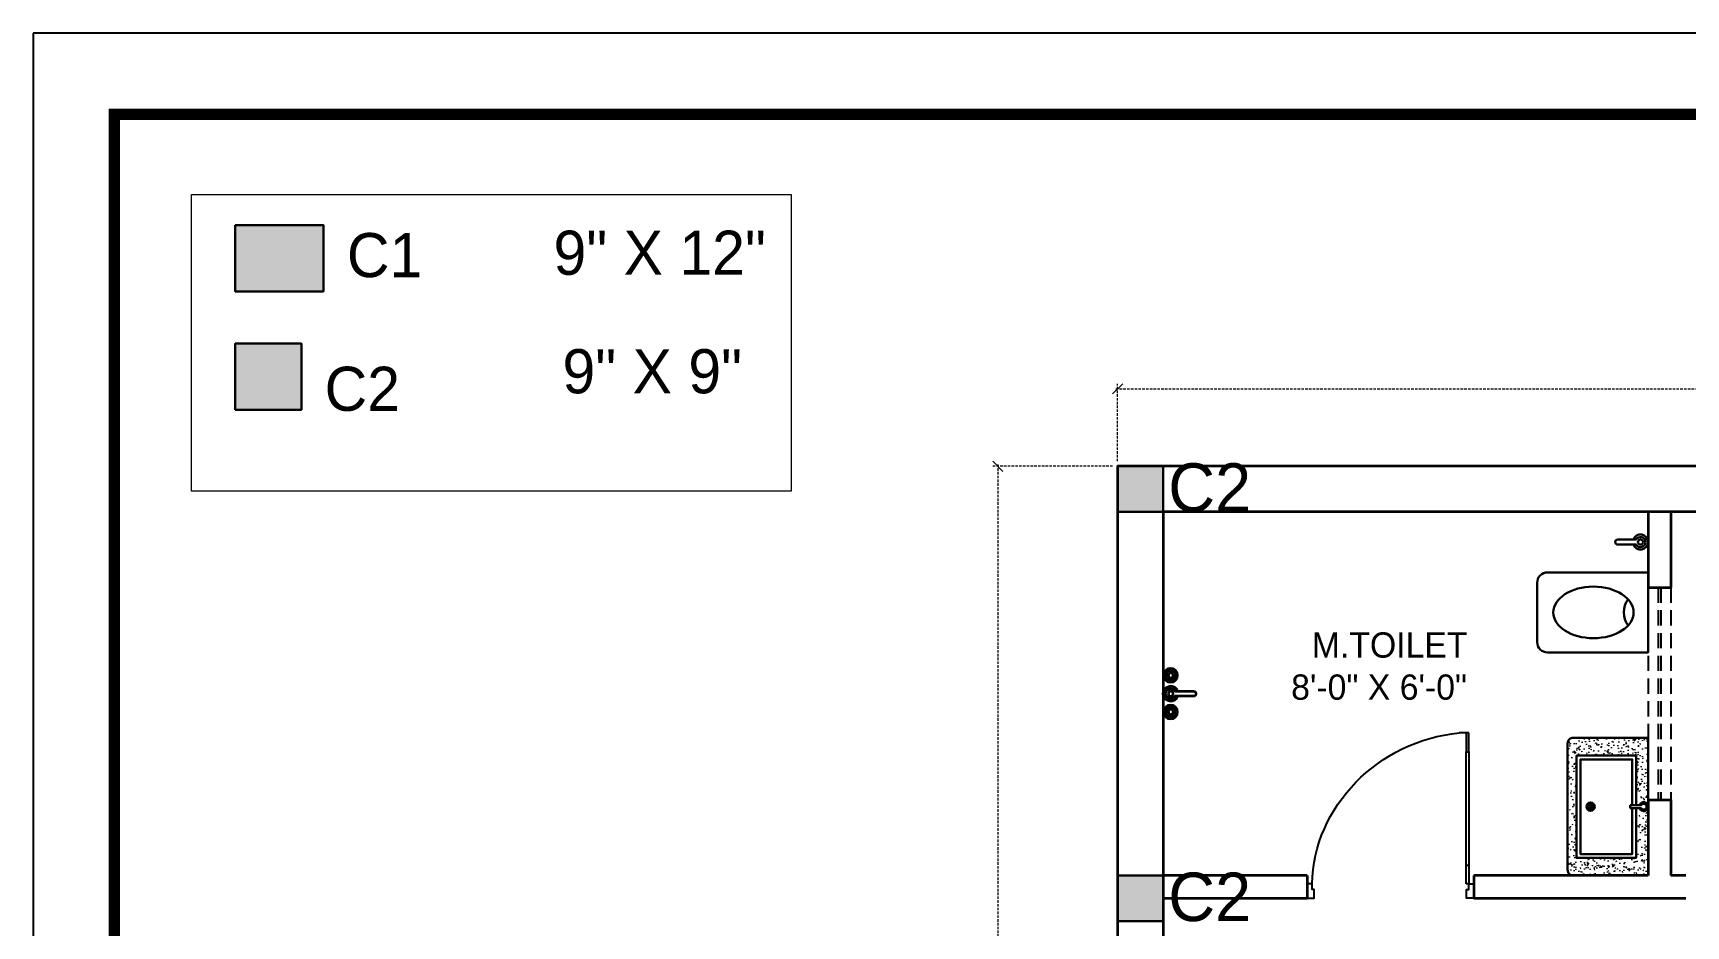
# Model space of a CAD drawing. Header units: millimetres. Extents: x -6808 to 215771, y -89660 to -16303.
# Drawn here: x 107905.4 to 108232.6, y -55606.2 to -55429.5 of the extents above; entities that cross this region are included whole.
import ezdxf

# ---------------------------------------------------------------- set-up
doc = ezdxf.new("R2010")
doc.units = ezdxf.units.MM
doc.header["$PDMODE"] = 35
for name, pattern in [('ACAD_ISO10W100', [18, 12, -3, 0, -3]), ('DASHED', [0.75, 0.5, -0.25]), ('DASHED2', [0.375, 0.25, -0.125])]:
    doc.linetypes.add(name, pattern=pattern)
doc.layers.get('0').update_dxf_attribs({"color": 8})
doc.layers.add('AR.furniture', color=7, linetype='Continuous', lineweight=35, true_color=0x009e9e)
doc.layers.add('furniture layout', color=7, linetype='Continuous', lineweight=25, true_color=0x006161)
for name, color, linetype, lineweight in [('col.center', 5, 'ACAD_ISO10W100', 15), ('column', 5, 'Continuous', 30), ('dim2', 6, 'Continuous', 20), ('plaster line', 150, 'DASHED2', 30), ('text', 7, 'Continuous', 25), ('wall', 7, 'Continuous', 35)]:
    doc.layers.add(name, color=color, linetype=linetype, lineweight=lineweight)
for name, color, linetype in [('FORMAT', 7, 'Continuous'), ('NET 01', 8, 'Continuous'), ('WIN', 5, 'Continuous')]:
    doc.layers.add(name, color=color, linetype=linetype)
doc.styles.add('cdim', font='arial.ttf')
doc.styles.add('SAJ', font='eurr____.ttf')
doc.dimstyles.new('SAJ', dxfattribs={"dimtxt": 5, "dimasz": 2, "dimexe": 1, "dimexo": 1, "dimgap": 0.09375, "dimtad": 0, "dimdec": 1, "dimzin": 0, "dimdsep": 46, "dimlunit": 4, "dimtxsty": 'SAJ', "dimblk": 'OBLIQUE', "dimcen": 0.125, "dimdle": 0.375, "dimadec": 0, "dimazin": 0, "dimtfac": 1, "dimtdec": 1, "dimtofl": 0, "dimtmove": 0, "dimatfit": 3, "dimldrblk": 'OBLIQUE', "dimfxl": 1, "dimtolj": 1, "dimtzin": 0, "dimlwd": 5, "dimlwe": 5, "dimarcsym": 1})

# ---------------------------------------------------------------- blocks, each defined once
blk = doc.blocks.new('QEWFWE')
at = {"layer": 'NET 01'}
for p, q in [((238503.45, 15011.85), (238503.45, 15015.77)), ((238503.45, 15015.77), (238505.41, 15015.77)), ((238503.98, 15015.77), (238503.98, 15011.85)), ((238503.98, 15011.85), (238503.45, 15011.85)), ((238503.45, 15011.85), (238503.45, 14988.32)), ((238503.98, 14988.32), (238503.98, 15011.85)), ((238503.45, 14988.32), (238503.45, 14984.4)), ((238503.98, 14988.32), (238503.45, 14988.32)), ((238503.98, 14984.4), (238503.98, 14988.32)), ((238503.45, 14984.4), (238503.98, 14984.4))]:
    blk.add_line(p, q, dxfattribs=at)
for points in [[(238503.45, 14984.4), (238502.4, 14984.4), (238502.4, 14981.4), (238503.9, 14981.4), (238503.9, 14982.9), (238503.9, 14983.2), (238503.45, 14983.2)], [(238536.02, 14984.4), (238537.07, 14984.4), (238537.07, 14981.4), (238535.57, 14981.4), (238535.57, 14982.9), (238535.57, 14983.2), (238536.02, 14983.2)]]:
    blk.add_lwpolyline(points, close=True, dxfattribs=at)
blk.add_ellipse((238504.18, 14985.62), major_axis=(-29.27, 13.54), ratio=0.925766, start_param=-2.718612, end_param=-1.204625, dxfattribs=at)
blk = doc.blocks.new('A$C1B5F73BC')
at = {"layer": 'AR.furniture', "lineweight": 5, "ltscale": 2}
h = blk.add_hatch(dxfattribs=at)
h.set_pattern_fill('AR-CONC', color=256, scale=0.02, angle=270, style=0)
h.set_pattern_definition([(320, (-48146.4964, 23798.405), (-0.31878171, -3.64369338), [0.381, -4.191]), (265, (-48146.4964, 23798.405), (3.82113286, 0.70485652), [0.3048, -3.3528]), (10.451, (-48146.523, 23798.1015), (3.50233376, -2.93885003), [0.3238, -3.5618]), (316.1842, (-48145.4804, 23798.405), (-0.84084656, -5.4215808), [0.5715, -6.2865]), (6.6356, (-48145.5504, 23797.9533), (4.9485111, -4.7480847), [0.4857, -5.3427]), (261.184, (-48145.4804, 23798.405), (4.94850236, -4.7480921), [0.4572, -5.0292]), (291, (-48145.7344, 23797.897), (-2.04531037, -3.0322976), [0.381, -4.191]), (236, (-48145.7344, 23797.897), (3.68375932, -1.23604057), [0.3048, -3.3528]), (341.4514, (-48145.9048, 23797.6444), (1.63845715, -4.26832982), [0.3238, -3.5618]), (307.5, (-48146.4964, 23798.4051), (1.691100777, -0.061772065), [0, -3.31216, 0, -3.4036, 0, -3.3655]), (277.5, (-48146.4964, 23798.4051), (2.003611496, -1.33639325), [0, -1.94056, 0, -3.23596, 0, -1.2827]), (237.5, (-48146.4964, 23799.538), (-0.11457488, -2.711811903), [0, -1.27, 0, -3.9624, 0, -5.2578]), (227.5, (-48146.4964, 23800.046), (0.50852982, -2.96258363), [0, -1.651, 0, -2.63144, 0, -3.7338])])
h.paths.add_polyline_path([(31.36, -3.14), (31.36, -18.65), (4.66, -18.65), (4.66, -3.14), (17.6, -3.14), (17.6, -2.25, -0.843039), (17.99, 0), (0, 0), (0, -14), (0, -15), (0, -19.5, 0.414214), (1.5, -21), (34.48, -21, 0.414214), (35.98, -19.5), (35.98, -15), (35.98, -14), (35.98, 0), (17.99, 0, -0.843039), (18.38, -2.25), (18.38, -3.14)])
at = {"layer": 'AR.furniture', "lineweight": 30, "ltscale": 2}
for p, q in [((0, 0), (0, -14)), ((35.98, 0), (35.98, -14)), ((0, -14), (0, -14)), ((35.98, -14), (35.98, -14))]:
    blk.add_line(p, q, dxfattribs=at)
at = {"layer": 'AR.furniture', "lineweight": 30}
for p, q in [((17.6, -4.63), (17.6, -1.83)), ((18.38, -1.83), (18.38, -4.63)), ((17.6, -4.63), (18.38, -4.63)), ((16.91, -15.01), (19.07, -15.01)), ((17.99, -13.93), (17.99, -14.83))]:
    blk.add_line(p, q, dxfattribs=at)
at = {"layer": 'AR.furniture', "lineweight": 30, "ltscale": 2}
blk.add_lwpolyline([(35.98, 0), (0, 0)], dxfattribs=at)
at = {"layer": 'AR.furniture', "lineweight": 30}
for points in [[(17.6, -3.14), (4.66, -3.14), (4.66, -18.65), (31.36, -18.65), (31.36, -3.14), (18.38, -3.14)], [(17.6, -4.14), (5.66, -4.14), (5.66, -17.65), (30.36, -17.65), (30.36, -4.14), (18.38, -4.14)]]:
    blk.add_lwpolyline(points, dxfattribs=at)
at = {"layer": 'AR.furniture', "lineweight": 30, "ltscale": 2}
blk.add_lwpolyline([(0, -14), (0, -15), (0, -15), (0, -19.5, 0.414214), (1.5, -21), (34.48, -21, 0.414214), (35.98, -19.5), (35.98, -15), (35.98, -15), (35.98, -14)], format="xyb", dxfattribs=at)
at = {"layer": 'AR.furniture', "lineweight": 30}
for radius in [1.08, 0.691]:
    blk.add_circle((17.99, -15.01), radius, dxfattribs=at)
for radius, start, end in [(1.16, 289.6397, 250.3486), (0.772, 300.2446, 239.6569)]:
    blk.add_arc((17.99, -1.16), radius, start, end, dxfattribs=at)
blk = doc.blocks.new('W.C')
at = {"layer": 'AR.furniture', "lineweight": 30, "ltscale": 3}
blk.add_lwpolyline([(41572.37, -1963.34), (41572.37, -1947.5), (41552.47, -1947.5, 0.414214), (41550.43, -1949.54), (41550.43, -1961.3, 0.414214), (41552.47, -1963.34)], format="xyb", close=True, dxfattribs=at)
blk.add_arc((41572.2, -1955.42), 4.6, 145.5059, 214.4941, dxfattribs=at)
blk.add_ellipse((41561.56, -1955.42), major_axis=(7.96, 0), ratio=0.640617, dxfattribs=at)
blk = doc.blocks.new('A$C2ABB695D')
at = {"layer": 'AR.furniture', "lineweight": 30}
for p, q in [((4.14, 2), (0.5, 2)), ((0.5, 1), (4.14, 1))]:
    blk.add_line(p, q, dxfattribs=at)
blk.add_circle((5, 1.5), 0.5, dxfattribs=at)
for centre, radius, start, end in [((0.5, 1.5), 0.5, 90, 270), ((5, 1.5), 1.5, 199.6514, 160.3603), ((5, 1.5), 1, 210.3431, 149.7554)]:
    blk.add_arc(centre, radius, start, end, dxfattribs=at)
blk = doc.blocks.new('CVGDRF')
at = {"layer": 'AR.furniture'}
for p, q in [((91951.07, -21891.25), (91951.07, -21894.89)), ((91952.07, -21894.89), (91952.07, -21891.25)), ((91947.46, -21895.63), (91947.2, -21895.63)), ((91947.82, -21895.27), (91947.82, -21895)), ((91948.07, -21895.27), (91948.07, -21895)), ((91948.43, -21895.63), (91948.7, -21895.63)), ((91954.71, -21895.63), (91954.45, -21895.63)), ((91955.07, -21895.27), (91955.07, -21895)), ((91955.32, -21895.27), (91955.32, -21895)), ((91955.68, -21895.63), (91955.95, -21895.63)), ((91947.47, -21895.88), (91947.2, -21895.88)), ((91947.82, -21896.23), (91947.82, -21896.5)), ((91948.07, -21896.23), (91948.07, -21896.5)), ((91948.43, -21895.88), (91948.7, -21895.88)), ((91954.72, -21895.88), (91954.45, -21895.88)), ((91955.07, -21896.23), (91955.07, -21896.5)), ((91955.32, -21896.23), (91955.32, -21896.5)), ((91955.68, -21895.88), (91955.95, -21895.88))]:
    blk.add_line(p, q, dxfattribs=at)
for centre, radius in [((91947.95, -21895.75), 1.38), ((91946.95, -21895.75), 0.28), ((91947.95, -21895.75), 0.5), ((91947.95, -21894.75), 0.28), ((91948.95, -21895.75), 0.28), ((91951.57, -21895.75), 0.5), ((91955.2, -21895.75), 1.38), ((91954.2, -21895.75), 0.28), ((91955.2, -21895.75), 0.5), ((91955.2, -21894.75), 0.28), ((91956.2, -21895.75), 0.28), ((91947.95, -21896.75), 0.28), ((91955.2, -21896.75), 0.28)]:
    blk.add_circle(centre, radius, dxfattribs=at)
for centre, radius, start, end in [((91951.57, -21891.25), 0.5, 0, 180), ((91947.95, -21895.75), 1, 105.2407, 164.2093), ((91947.95, -21895.75), 1, 16.4413, 74.0789), ((91951.57, -21895.75), 1.5, 109.6514, 70.3603), ((91951.57, -21895.75), 1, 120.3431, 59.7554), ((91955.2, -21895.75), 1, 106.12, 164.0884), ((91955.2, -21895.75), 1, 16.2342, 73.9047), ((91947.95, -21895.75), 1, 196.2342, 253.9047), ((91947.95, -21895.75), 1, 286.12, 344.0884), ((91955.2, -21895.75), 1, 196.4413, 254.0789), ((91955.2, -21895.75), 1, 285.2407, 344.2093)]:
    blk.add_arc(centre, radius, start, end, dxfattribs=at)
blk = doc.blocks.new('_Oblique')
at = {"color": 0, "linetype": 'ByBlock', "lineweight": -2}
blk.add_line((-0.5, -0.5), (0.5, 0.5), dxfattribs=at)
blk = doc.blocks.new('*D2137')
at = {"layer": 'Defpoints', "color": 0, "transparency": 16777216}
for p in [(108120.09, -55499.88), (108120.09, -55515.23), (108444.09, -55515.23)]:
    blk.add_point(p, dxfattribs=at)
at = {"layer": 'dim2', "color": 0, "linetype": 'DASHED', "lineweight": 5, "transparency": 16777216}
for p, q in [((108119.71, -55499.88), (108272.99, -55499.88)), ((108120.09, -55514.23), (108120.09, -55498.88)), ((108444.46, -55499.88), (108291.18, -55499.88)), ((108444.09, -55514.23), (108444.09, -55498.88))]:
    blk.add_line(p, q, dxfattribs=at)
at = {"layer": 'dim2', "color": 0, "lineweight": 5, "transparency": 16777216, "xscale": 2, "yscale": 2, "zscale": 2, "rotation": 180}
blk.add_blockref('_Oblique', (108120.09, -55499.88), dxfattribs=at)
at = {"layer": 'dim2', "color": 0, "lineweight": 5, "transparency": 16777216, "xscale": 2, "yscale": 2, "zscale": 2}
blk.add_blockref('_Oblique', (108444.09, -55499.88), dxfattribs=at)
at = {"layer": 'dim2', "color": 0, "transparency": 16777216, "insert": (108282.09, -55499.88), "char_height": 12, "attachment_point": 5, "style": 'SAJ'}
blk.add_mtext("\\A1;27'", dxfattribs=at)
blk = doc.blocks.new('*D2138')
at = {"layer": 'Defpoints', "color": 0, "transparency": 16777216}
for p in [(108096.37, -55515.23), (108120.09, -55515.23), (108120.09, -56235.23)]:
    blk.add_point(p, dxfattribs=at)
at = {"layer": 'dim2', "color": 0, "linetype": 'DASHED', "lineweight": 5, "transparency": 16777216}
for p, q in [((108119.09, -55515.23), (108095.37, -55515.23)), ((108096.37, -55514.85), (108096.37, -55866.17)), ((108096.37, -56235.6), (108096.37, -55884.28)), ((108119.09, -56235.23), (108095.37, -56235.23))]:
    blk.add_line(p, q, dxfattribs=at)
at = {"layer": 'dim2', "color": 0, "lineweight": 5, "transparency": 16777216, "xscale": 2, "yscale": 2, "zscale": 2}
for p, rotation in [((108096.37, -55515.23), 90), ((108096.37, -56235.23), 270)]:
    blk.add_blockref('_Oblique', p, dxfattribs=dict(at, rotation=rotation))
at = {"layer": 'dim2', "color": 0, "transparency": 16777216, "insert": (108096.37, -55875.23), "char_height": 12, "attachment_point": 5, "rotation": 90, "style": 'SAJ'}
blk.add_mtext("\\A1;60'", dxfattribs=at)
blk = doc.blocks.new('A$C32B276F4')
at = {"layer": 'column'}
blk.add_hatch(color=256, dxfattribs=at).paths.add_polyline_path([(9, 0), (9, 9), (0, 9), (0, 0)])
for p, q in [((0, 0), (0, 9)), ((0, 9), (9, 9)), ((9, 9), (9, 0)), ((9, 0), (0, 0))]:
    blk.add_line(p, q, dxfattribs=at)
at = {"layer": 'col.center', "linetype": 'ByBlock', "insert": (10.02, 9.59), "char_height": 9.6, "width": 293.6941, "attachment_point": 1, "style": 'SAJ'}
blk.add_mtext('\\A1;{\\fCentury Gothic|b0|i0|c0|p34;C2}', dxfattribs=at)

msp = doc.modelspace()

# ---------------------------------------------------------------- hatches: boundary and pattern name
at = {"layer": 'column', "ltscale": 2}
for points in [[(107945.408, -55467.506), (107945.408, -55480.605), (107962.874, -55480.605), (107962.874, -55467.506)], [(107958.507, -55504.054), (107958.507, -55490.955), (107945.408, -55490.955), (107945.408, -55504.054)]]:
    msp.add_hatch(color=5, dxfattribs=at).paths.add_polyline_path(points)

# ---------------------------------------------------------------- linework, layer by layer
at = {"layer": 'column', "lineweight": 18}
msp.add_lwpolyline([(107936.76, -55461.455), (108055.439, -55461.455), (108055.439, -55520.128), (107936.76, -55520.128)], close=True, dxfattribs=at)
at = {"layer": 'column', "ltscale": 2}
for points in [[(107945.408, -55467.506), (107945.408, -55480.605), (107962.874, -55480.605), (107962.874, -55467.506)], [(107945.408, -55504.054), (107958.507, -55504.054), (107958.507, -55490.955), (107945.408, -55490.955)]]:
    msp.add_lwpolyline(points, close=True, dxfattribs=at)
at = {"layer": 'FORMAT', "color": 0}
msp.add_lwpolyline([(107905.393, -55429.495), (107905.393, -56514.145), (108669.231, -56514.145), (108669.231, -55429.495)], close=True, dxfattribs=at)
msp.add_lwpolyline([(107905.393, -55429.495), (107905.393, -56514.145), (108669.231, -56514.145), (108669.231, -55429.495)], close=True, dxfattribs=at)
at = {"layer": 'FORMAT', "color": 0, "const_width": 2.24}
msp.add_lwpolyline([(107921.47, -55445.572), (107921.47, -56498.068), (108653.154, -56498.068), (108653.154, -55445.572)], close=True, dxfattribs=at)
msp.add_lwpolyline([(107921.47, -55445.572), (107921.47, -56498.068), (108653.154, -56498.068), (108653.154, -55445.572)], close=True, dxfattribs=at)
at = {"layer": 'wall'}
for p, q in [((108435.085, -55524.227), (108129.085, -55524.227)), ((108129.085, -55524.227), (108129.085, -56226.227))]:
    msp.add_line(p, q, dxfattribs=at)
at = {"layer": 'wall', "color": 1}
for p, q in [((108225.085, -55524.227), (108225.085, -55539.227)), ((108229.585, -55524.227), (108229.585, -55539.227)), ((108225.085, -55539.227), (108229.585, -55539.227)), ((108225.085, -55581.227), (108225.085, -55596.227)), ((108225.085, -55581.227), (108229.585, -55581.227)), ((108229.585, -55581.227), (108229.585, -55596.227)), ((108157.585, -55596.227), (108129.085, -55596.227)), ((108157.585, -55596.227), (108157.585, -55600.727)), ((108225.085, -55596.227), (108190.585, -55596.227)), ((108190.585, -55596.227), (108190.585, -55600.727)), ((108232.585, -55596.227), (108229.585, -55596.227)), ((108157.585, -55600.727), (108129.085, -55600.727)), ((108232.585, -55600.727), (108190.585, -55600.727))]:
    msp.add_line(p, q, dxfattribs=at)
at = {"layer": 'wall'}
msp.add_lwpolyline([(108432.085, -56235.227), (108444.085, -56235.227), (108444.085, -55515.227), (108120.085, -55515.227), (108120.085, -56235.227), (108138.085, -56235.227)], dxfattribs=at)
at = {"layer": 'WIN', "linetype": 'DASHED', "ltscale": 6}
for p, q in [((108225.085, -55539.227), (108225.085, -55581.227)), ((108227.085, -55539.227), (108227.085, -55581.227)), ((108227.585, -55539.227), (108227.585, -55581.227)), ((108229.585, -55539.227), (108229.585, -55581.227))]:
    msp.add_line(p, q, dxfattribs=at)

# ---------------------------------------------------------------- block references
at = {"layer": 'AR.furniture', "xscale": -1, "rotation": 270}
msp.add_blockref('CVGDRF', (130026.337, -147511.798), dxfattribs=at)
at = {"layer": 'column'}
for p in [(108120.085, -55524.227), (108120.085, -55605.227)]:
    msp.add_blockref('A$C32B276F4', p, dxfattribs=at)
at = {"layer": 'furniture layout'}
msp.add_blockref('A$C2ABB695D', (108218.585, -55531.724), dxfattribs=at)
at = {"layer": 'furniture layout', "linetype": 'ByBlock', "lineweight": 13, "xscale": -1, "rotation": 180}
msp.add_blockref('W.C', (66652.711, -57499.564), dxfattribs=at)
at = {"layer": 'plaster line', "linetype": 'Continuous', "xscale": 0.7585714285714285, "yscale": 0.7585714285714285, "zscale": 0.7585714285714285, "rotation": 270}
msp.add_blockref('A$C1B5F73BC', (108225.085, -55568.932), dxfattribs=at)
at = {"layer": 'wall', "color": 1, "xscale": -0.9518673649145052, "yscale": 0.9518673649145052, "zscale": 0.9518673649145052}
msp.add_blockref('QEWFWE', (335213.234, -69861.028), dxfattribs=at)

# ---------------------------------------------------------------- texts
at = {"layer": 'column', "char_height": 8.73269, "width": 335.40053, "attachment_point": 5, "style": 'cdim'}
for s, insert in [('\\A1;{\\fCentury Gothic|b0|i0|c0|p34;9" X 12"}', (108029.439, -55473.025)), ('\\A1;{\\fCentury Gothic|b0|i0|c0|p34;9" X 9"}', (108027.962, -55496.478))]:
    msp.add_mtext(s, dxfattribs=dict(at, insert=insert))
at = {"layer": 'column', "linetype": 'ByBlock', "char_height": 8.73269, "attachment_point": 1, "style": 'SAJ'}
for s, insert, width in [('\\A1;{\\fCentury Gothic|b0|i0|c0|p34;C1}', (107967.527, -55469.069), 641.18496), ('\\A1;{\\fCentury Gothic|b0|i0|c0|p34;C2}', (107963.108, -55495.523), 427.45664)]:
    msp.add_mtext(s, dxfattribs=dict(at, insert=insert, width=width))
at = {"layer": 'text', "ltscale": 2, "insert": (108154.436, -55548.09), "char_height": 6, "width": 244.74508, "attachment_point": 1, "style": 'SAJ'}
msp.add_mtext('\\A1;{\\fCentury Gothic|b0|i0|c0|p34; \\H0.83333x; M.TOILET\\P8\'-0" X 6\'-0"}', dxfattribs=at)

# ---------------------------------------------------------------- dimensions: what is measured, and where the dimension line sits
at = {"layer": 'dim2'}
for p1, distance, picture, middle in [((108444.085, -55515.227), -15.347, '*D2137', (108282.085, -55499.88)), ((108120.085, -56235.227), 23.711, '*D2138', (108096.374, -55875.227))]:
    dim = msp.add_aligned_dim(p1=p1, p2=(108120.085, -55515.227), distance=distance, dimstyle='SAJ', override={"dimtxt": 12}, dxfattribs=at)
    dim.commit()
    dim.dimension.update_dxf_attribs({"geometry": picture, "text_midpoint": middle})

doc.saveas('drawing.dxf')
